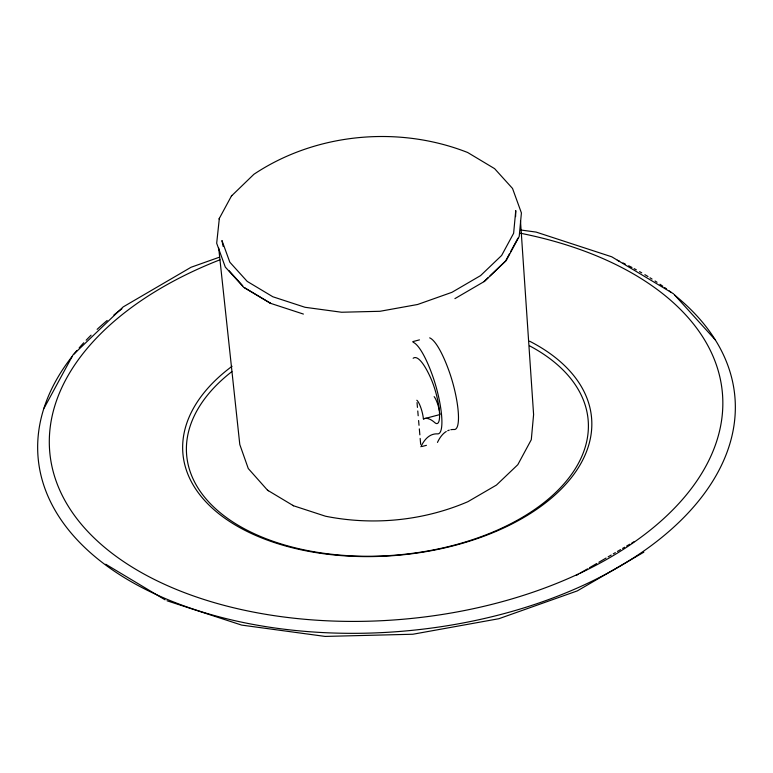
<?xml version="1.0" encoding="UTF-8"?>
<svg xmlns="http://www.w3.org/2000/svg" width="773" height="773" viewBox="0 0 773 773"><rect width="100%" height="100%" fill="white"/><g stroke="black" fill="none" stroke-linecap="round" stroke-linejoin="round"><path stroke-width="1.16" d="M515.601 216.624L515.755 210.594L513.63 233.291L501.629 255.457L480.593 275.594L451.934 292.32L417.613 304.494L379.978 311.287L341.579 312.244L305.035 307.287L272.84 296.764L247.196 281.391L229.832 262.211L221.948 240.538L223.146 246.423M219.348 218.344L216.682 243.244L225.31 267.091L243.746 287.363L270.685 303.383L244.355 287.595M231.427 196.023L253.892 174.292C315.848 132.927 398.559 125.303 467.665 152.503L494.604 168.649L512.538 188.467L521.408 212.933L519.205 236.47L506.17 260.617L484.468 281.382L454.911 298.629M44.109 408.105L72.971 354.962L123.149 306.929L191.066 267.255L219.455 257.187M219.01 218.991L231.745 195.443M509.513 253.728L505.59 260.974L490.043 275.855M510.634 251.66L517.91 238.21M483.995 281.643L488.314 277.507M576.156 575.499L578.223 574.3M580.281 573.093L587.499 568.88M589.567 567.682L596.785 563.469M598.843 562.261L606.071 558.048M608.129 556.84L611.221 555.043M613.289 553.835L615.347 552.627M617.414 551.429L620.506 549.622M622.565 548.415L624.632 547.216M626.69 546.009L629.792 544.202M631.85 543.004L633.908 541.796M643.841 552.173L577.315 590.891L498.894 618.709L412.879 634.237L325.143 636.421L241.649 625.096L167.026 600.776M416.821 400.24A12.88 2.947 75.2 0 1 423.227 417.401L423.401 418.918L424.319 418.57A122.598 28.07 75.2 0 1 434.755 422.589A28.727 6.58 75.2 0 0 439.364 411.101A28.727 6.58 75.2 0 0 430.899 378.47A56.941 13.035 75.2 0 0 413.159 358.286M412.83 341.618L419.459 339.869M423.401 418.918L439.972 414.55L439.798 413.033M422 446.494L426.425 445.325M520.615 229.987L536.114 232.084L611.733 256.8L673.476 293.759M270.202 303.219L303.403 314.07M218.701 248.027L239.794 444.523L248.268 468.535L267.526 490.198L293.489 505.764L325.501 516.219C373.108 525.737 423.208 520.867 467.868 501.706L496.44 485.077L517.813 464.689L531.293 439.692L533.602 414.579L520.48 220.885M105.717 564.232L165.055 599.809M292.754 505.32L293.489 505.764M267.526 490.198L268.434 490.739M674.075 294.368L715.122 339.714M228.963 270.589L242.732 285.807M417.034 402.627L417.449 407.4M417.768 410.975L418.183 415.758M418.599 420.531L419.014 425.305M419.333 428.88L419.855 434.851M420.164 438.426L420.686 444.398M520.596 233.262A337.617 197.492 -5 0 1 659.079 522.741A337.617 197.492 -5 0 1 135.256 569.005A337.617 197.492 -5 0 1 219.938 259.805M529.582 341.183A205.116 119.989 -5 0 1 537.013 509.107A205.116 119.989 -5 0 1 250.848 533.244A205.116 119.989 -5 0 1 232.055 366.276M529.698 345.908A201.511 117.873 -5 0 1 534.037 509.938A201.511 117.873 -5 0 1 254.906 534.008A201.511 117.873 -5 0 1 231.89 371.591M674.578 295.083A349.725 204.574 -5 0 1 412.84 630.266A349.725 204.574 -5 0 1 72.082 356.488M74.14 353.899A349.725 204.574 -5 0 1 76.981 350.459M79.175 347.879A349.725 204.574 -5 0 1 83.764 342.758M86.141 340.217A349.725 204.574 -5 0 1 91.079 335.163M97.127 329.356A349.725 204.574 -5 0 1 107.196 320.447M113.931 314.93A349.725 204.574 -5 0 1 121.912 308.814M617.308 260.259A349.725 204.574 -5 0 1 619.608 261.322M623.028 262.955A349.725 204.574 -5 0 1 625.289 264.066M628.652 265.757A349.725 204.574 -5 0 1 631.976 267.477M634.169 268.637A349.725 204.574 -5 0 1 636.343 269.816M639.58 271.603A349.725 204.574 -5 0 1 641.716 272.821M644.875 274.657A349.725 204.574 -5 0 1 647.987 276.521M650.035 277.787A349.725 204.574 -5 0 1 652.064 279.053M655.069 280.986A349.725 204.574 -5 0 1 657.04 282.28M659.958 284.251A349.725 204.574 -5 0 1 662.819 286.242M664.693 287.575A349.725 204.574 -5 0 1 666.548 288.918M669.283 290.957A349.725 204.574 -5 0 1 671.07 292.329M413.111 342.236A58.197 13.325 75.2 0 1 432.503 375.552A42.911 9.827 75.2 0 1 437.605 433.875A252.442 57.811 75.2 0 0 420.899 446.784M434.155 396.626A12.88 2.947 75.2 0 1 439.402 410.714M437.47 442.417A252.442 57.811 75.2 0 1 446.253 431.508M447.731 430.716A252.442 57.811 75.2 0 1 449.268 430.117M450.852 429.72A252.442 57.811 75.2 0 1 454.186 429.508A42.911 9.827 75.2 0 0 449.074 371.175A58.197 13.325 75.2 0 0 429.682 337.869"/></g></svg>
